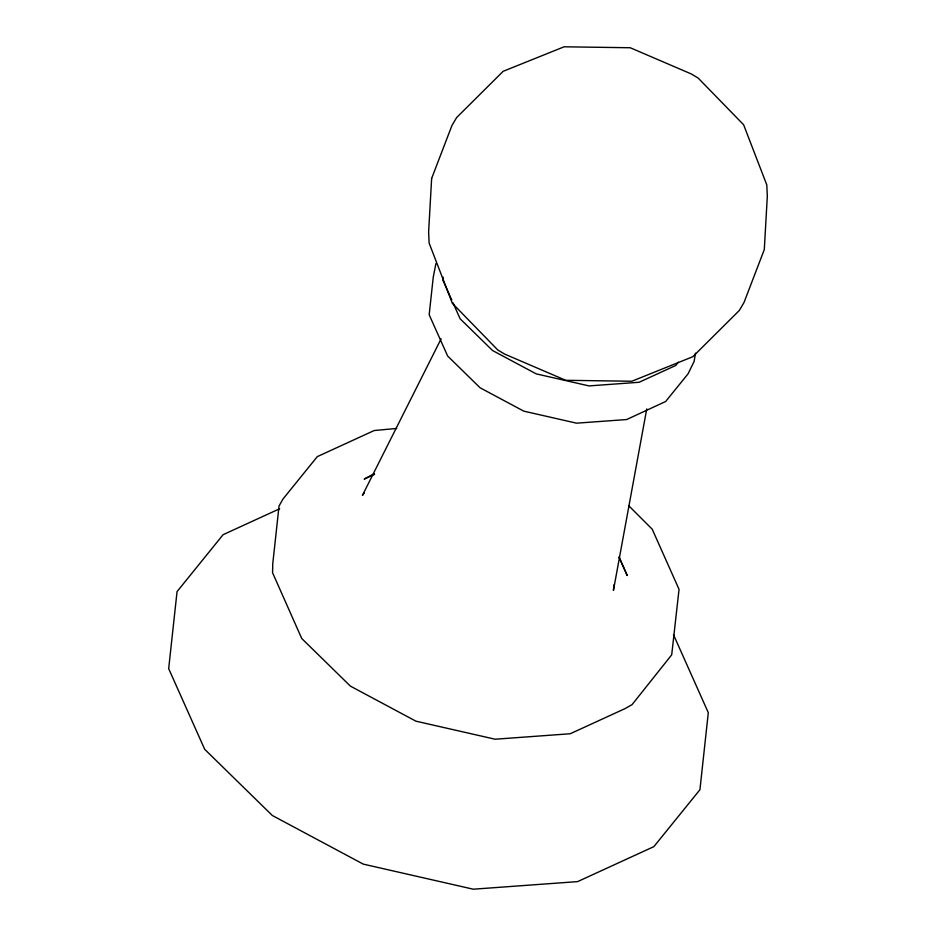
<?xml version="1.0" encoding="UTF-8"?>
<svg xmlns="http://www.w3.org/2000/svg" width="936" height="936" viewBox="0 0 936 936"><rect width="100%" height="100%" fill="white"/><g stroke="black" fill="none" stroke-linecap="round" stroke-linejoin="round"><path stroke-width="1.4" d="M443.137 277.196L442.833 280.039L451.772 300.07M614.039 584.743L613.419 590.44L646.753 408.903M695.448 353.176L694.149 361.355L688.112 373.756L665.66 401.497L626.64 419.539L576.576 423.177L523.762 411.138L480.11 387.796L447.654 356.031L429.168 314.742L433.251 277.185L435.93 263.507M441.113 338.832L362.443 495.331L364.209 493.143M678.378 362.197L675.722 365.485L639.101 382.274L589.036 385.913L536.223 373.873L492.57 350.532L460.114 318.766L452.965 302.737M374.388 473.557L364.233 479.092L374.575 474.353M279.665 508.751L223.107 534.69L177.056 591.587L168.679 668.632L204.691 749.303L272.306 815.478L363.25 864.115L473.277 889.2L577.582 881.618L653.878 846.624L699.929 789.727L708.306 712.682L673.475 634.655M396.688 428.442L374.189 430.537L317.304 456.628L282.964 499.052L279.033 506.025L272.75 563.881L272.575 572.75L301.731 638.492L350.415 686.135L415.9 721.165L495.121 739.218L570.211 733.754L625.154 708.564L632.069 704.621L671.709 654.826L679.045 589.341L652.205 529.191L628.957 505.955M618.965 557.025L627.249 575.57L619.176 557.353M431.636 178.472L428.618 231.964L429.133 243.103L452.334 303.299L497.706 349.9L504.516 354.03L565.718 380.297L631.823 381.245L692.78 356.733L739.3 310.495L744.003 302.515L764.303 249.561L767.321 196.08L766.806 184.942L743.605 124.745L698.233 78.144L691.423 74.002L630.232 47.748L564.115 46.8L503.159 71.311L456.639 117.55L451.936 125.529L431.636 178.472"/></g></svg>
